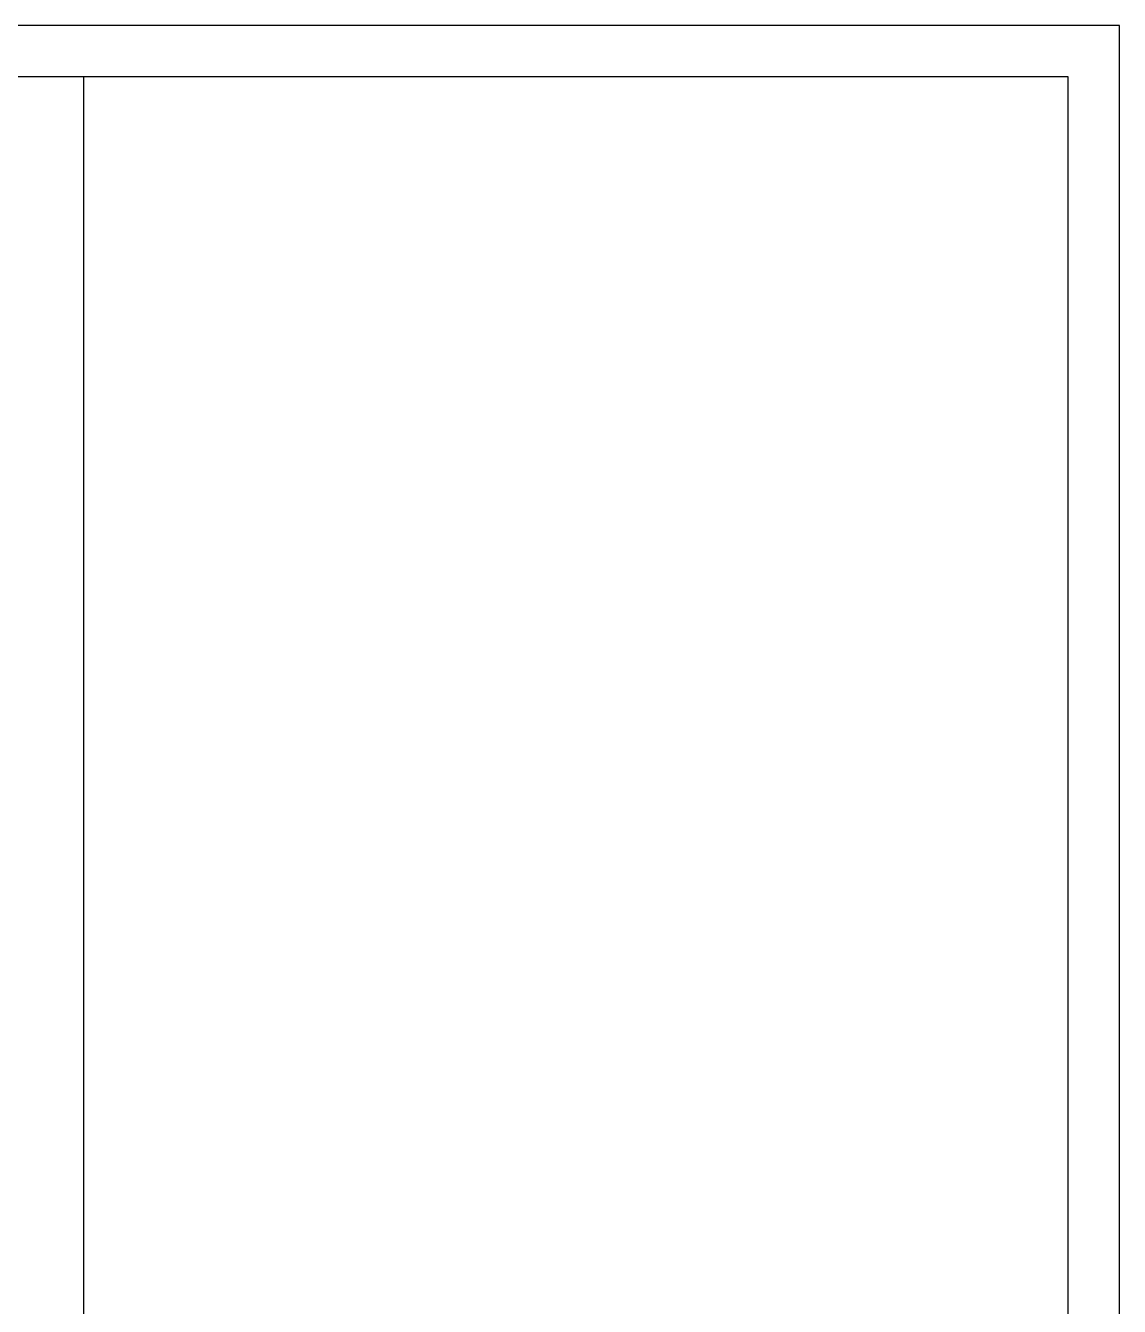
# Model space of a CAD drawing. Header units: millimetres. Extents: x 10 to 831, y 7 to 587.
# Drawn here: x 716.6 to 831.1, y 452.7 to 586.9 of the extents above; entities that cross this region are included whole.
import ezdxf

# ---------------------------------------------------------------- set-up
doc = ezdxf.new("R2010")
doc.units = ezdxf.units.MM
doc.layers.get('0').update_dxf_attribs({"linetype": 'CONTINUOUS'})

msp = doc.modelspace()

# ---------------------------------------------------------------- linework, layer by layer
at = {"color": 9}
for p, q in [((831.144, 586.863), (10.163, 586.863)), ((831.144, 7.0032), (831.144, 586.863)), ((825.779, 581.501), (15.5291, 581.501)), ((825.779, 12.3679), (825.779, 581.501))]:
    msp.add_line(p, q, dxfattribs=at)
at = {"color": 0}
msp.add_line((722.644, 581.498), (722.644, 12.3679), dxfattribs=at)

doc.saveas('drawing.dxf')
